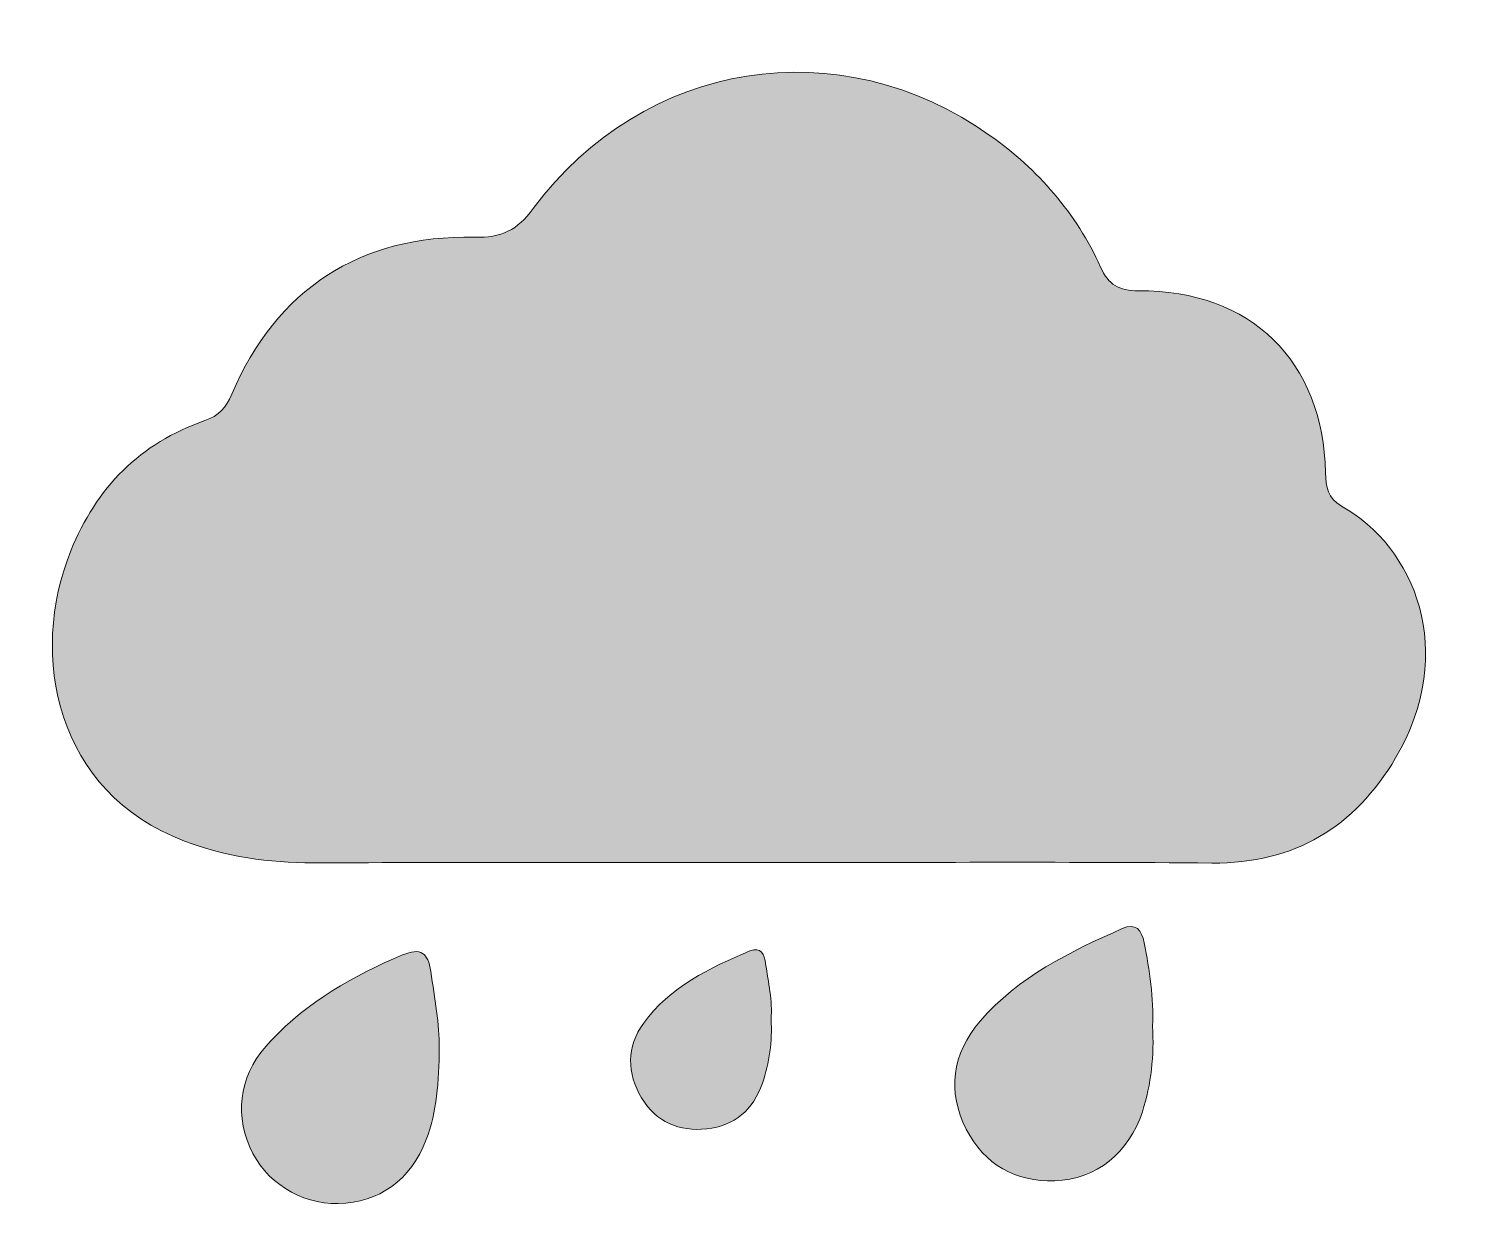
# Model space of a CAD drawing. Header units: inches. Extents: x 44.1 to 56.6, y -40.5 to -30.2.
import ezdxf

# ---------------------------------------------------------------- set-up
doc = ezdxf.new("R2010")
doc.units = ezdxf.units.IN
doc.header["$MEASUREMENT"] = 0
doc.layers.add('Слой 1', color=7, linetype='Continuous', lineweight=0)

# ---------------------------------------------------------------- blocks, each defined once
blk = doc.blocks.new('Block_0')
at = {"layer": 'Слой 1', "true_color": 0x000000, "transparency": 33554687}
h = blk.add_hatch(color=18, dxfattribs=at)
h.dxf.hatch_style = 2
edge = h.paths.add_edge_path()
edge.add_spline(control_points=[(50.484, -37.518), (49.193, -37.518), (47.902, -37.516), (46.611, -37.52), (46.225, -37.521), (45.849, -37.466), (45.488, -37.33), (44.362, -36.906), (44.126, -35.708), (44.495, -34.794), (44.716, -34.245), (45.1, -33.851), (45.667, -33.657), (45.789, -33.615), (45.852, -33.542), (45.901, -33.427), (46.291, -32.512), (47.021, -32.032), (48.023, -32.055), (48.258, -32.06), (48.394, -31.995), (48.536, -31.804), (49.5, -30.505), (51.214, -30.232), (52.529, -31.168), (52.944, -31.464), (53.281, -31.843), (53.492, -32.315), (53.561, -32.469), (53.653, -32.524), (53.823, -32.523), (54.807, -32.517), (55.438, -33.134), (55.458, -34.113), (55.461, -34.235), (55.476, -34.336), (55.597, -34.403), (56.235, -34.759), (56.619, -35.672), (56.07, -36.604), (55.715, -37.206), (55.189, -37.528), (54.466, -37.522), (53.139, -37.51), (51.811, -37.518), (50.484, -37.518)], knot_values=[0, 0, 0, 0, 1, 1, 1, 2, 2, 2, 3, 3, 3, 4, 4, 4, 5, 5, 5, 6, 6, 6, 7, 7, 7, 8, 8, 8, 9, 9, 9, 10, 10, 10, 11, 11, 11, 12, 12, 12, 13, 13, 13, 14, 14, 14, 15, 15, 15, 15], degree=3, periodic=0)
h = blk.add_hatch(color=18, dxfattribs=at)
h.dxf.hatch_style = 2
edge = h.paths.add_edge_path()
edge.add_spline(control_points=[(53.947, -38.947), (53.961, -39.202), (53.936, -39.452), (53.858, -39.695), (53.743, -40.05), (53.453, -40.288), (53.094, -40.298), (52.749, -40.307), (52.48, -40.161), (52.318, -39.846), (52.153, -39.523), (52.193, -39.189), (52.441, -38.902), (52.776, -38.515), (53.224, -38.297), (53.681, -38.095), (53.803, -38.041), (53.851, -38.108), (53.873, -38.218), (53.922, -38.459), (53.957, -38.701), (53.947, -38.947)], knot_values=[0, 0, 0, 0, 1, 1, 1, 2, 2, 2, 3, 3, 3, 4, 4, 4, 5, 5, 5, 6, 6, 6, 7, 7, 7, 7], degree=3, periodic=0)
h = blk.add_hatch(color=18, dxfattribs=at)
h.dxf.hatch_style = 2
edge = h.paths.add_edge_path()
edge.add_spline(control_points=[(47.713, -39.136), (47.713, -39.435), (47.693, -39.693), (47.6, -39.938), (47.466, -40.292), (47.188, -40.49), (46.831, -40.497), (46.501, -40.504), (46.188, -40.304), (46.06, -40.005), (45.917, -39.674), (45.984, -39.344), (46.244, -39.072), (46.568, -38.732), (46.965, -38.506), (47.393, -38.325), (47.552, -38.258), (47.616, -38.307), (47.64, -38.468), (47.674, -38.703), (47.717, -38.936), (47.713, -39.136)], knot_values=[0, 0, 0, 0, 1, 1, 1, 2, 2, 2, 3, 3, 3, 4, 4, 4, 5, 5, 5, 6, 6, 6, 7, 7, 7, 7], degree=3, periodic=0)
h = blk.add_hatch(color=18, dxfattribs=at)
h.dxf.hatch_style = 2
edge = h.paths.add_edge_path()
edge.add_spline(control_points=[(50.614, -38.885), (50.624, -39.082), (50.6, -39.266), (50.538, -39.445), (50.457, -39.676), (50.297, -39.818), (50.051, -39.844), (49.811, -39.869), (49.61, -39.786), (49.482, -39.574), (49.353, -39.357), (49.351, -39.127), (49.498, -38.923), (49.729, -38.603), (50.076, -38.438), (50.429, -38.29), (50.527, -38.249), (50.555, -38.323), (50.566, -38.401), (50.59, -38.565), (50.626, -38.727), (50.614, -38.885)], knot_values=[0, 0, 0, 0, 1, 1, 1, 2, 2, 2, 3, 3, 3, 4, 4, 4, 5, 5, 5, 6, 6, 6, 7, 7, 7, 7], degree=3, periodic=0)
at = {"layer": 'Слой 1'}
for points, knots in [([(50.484, -37.518), (49.193, -37.518), (47.902, -37.516), (46.611, -37.52), (46.225, -37.521), (45.849, -37.466), (45.488, -37.33), (44.362, -36.906), (44.126, -35.708), (44.495, -34.794), (44.716, -34.245), (45.1, -33.851), (45.667, -33.657), (45.789, -33.615), (45.852, -33.542), (45.901, -33.427), (46.291, -32.512), (47.021, -32.032), (48.023, -32.055), (48.258, -32.06), (48.394, -31.995), (48.536, -31.804), (49.5, -30.505), (51.214, -30.232), (52.529, -31.168), (52.944, -31.464), (53.281, -31.843), (53.492, -32.315), (53.561, -32.469), (53.653, -32.524), (53.823, -32.523), (54.807, -32.517), (55.438, -33.134), (55.458, -34.113), (55.461, -34.235), (55.476, -34.336), (55.597, -34.403), (56.235, -34.759), (56.619, -35.672), (56.07, -36.604), (55.715, -37.206), (55.189, -37.528), (54.466, -37.522), (53.139, -37.51), (51.811, -37.518), (50.484, -37.518)], [0, 0, 0, 0, 1, 1, 1, 2, 2, 2, 3, 3, 3, 4, 4, 4, 5, 5, 5, 6, 6, 6, 7, 7, 7, 8, 8, 8, 9, 9, 9, 10, 10, 10, 11, 11, 11, 12, 12, 12, 13, 13, 13, 14, 14, 14, 15, 15, 15, 15]), ([(53.947, -38.947), (53.961, -39.202), (53.936, -39.452), (53.858, -39.695), (53.743, -40.05), (53.453, -40.288), (53.094, -40.298), (52.749, -40.307), (52.48, -40.161), (52.318, -39.846), (52.153, -39.523), (52.193, -39.189), (52.441, -38.902), (52.776, -38.515), (53.224, -38.297), (53.681, -38.095), (53.803, -38.041), (53.851, -38.108), (53.873, -38.218), (53.922, -38.459), (53.957, -38.701), (53.947, -38.947)], [0, 0, 0, 0, 1, 1, 1, 2, 2, 2, 3, 3, 3, 4, 4, 4, 5, 5, 5, 6, 6, 6, 7, 7, 7, 7]), ([(47.713, -39.136), (47.713, -39.435), (47.693, -39.693), (47.6, -39.938), (47.466, -40.292), (47.188, -40.49), (46.831, -40.497), (46.501, -40.504), (46.188, -40.304), (46.06, -40.005), (45.917, -39.674), (45.984, -39.344), (46.244, -39.072), (46.568, -38.732), (46.965, -38.506), (47.393, -38.325), (47.552, -38.258), (47.616, -38.307), (47.64, -38.468), (47.674, -38.703), (47.717, -38.936), (47.713, -39.136)], [0, 0, 0, 0, 1, 1, 1, 2, 2, 2, 3, 3, 3, 4, 4, 4, 5, 5, 5, 6, 6, 6, 7, 7, 7, 7]), ([(50.614, -38.885), (50.624, -39.082), (50.6, -39.266), (50.538, -39.445), (50.457, -39.676), (50.297, -39.818), (50.051, -39.844), (49.811, -39.869), (49.61, -39.786), (49.482, -39.574), (49.353, -39.357), (49.351, -39.127), (49.498, -38.923), (49.729, -38.603), (50.076, -38.438), (50.429, -38.29), (50.527, -38.249), (50.555, -38.323), (50.566, -38.401), (50.59, -38.565), (50.626, -38.727), (50.614, -38.885)], [0, 0, 0, 0, 1, 1, 1, 2, 2, 2, 3, 3, 3, 4, 4, 4, 5, 5, 5, 6, 6, 6, 7, 7, 7, 7])]:
    blk.add_open_spline(points, degree=3, knots=knots, dxfattribs=at)

msp = doc.modelspace()

# ---------------------------------------------------------------- block references
at = {"layer": 'Слой 1'}
msp.add_blockref('Block_0', (0, 0), dxfattribs=at)

doc.saveas('drawing.dxf')
